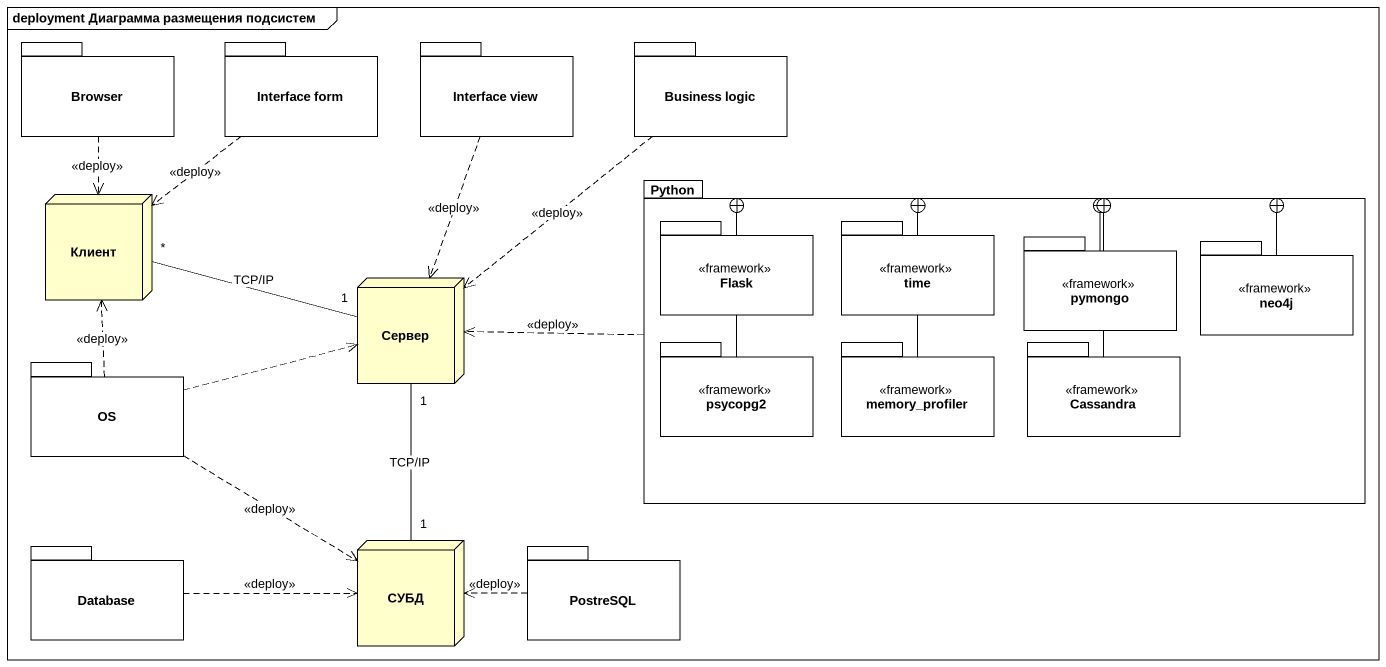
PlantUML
@startuml
mainframe deployment Диаграмма размещения подсистем
package Browser {
}
package "Interface form" as Interface_form {
}
package "Interface view" as Interface_view {
}
package "Business logic" as Business_logic {
}
node Клиент
package Python {
  package Flask <<framework>> {
  }
  package time <<framework>> {
  }
  package pymongo <<framework>> {
  }
  package neo4j <<framework>> {
  }
  package psycopg2 <<framework>> {
  }
  package memory_profiler <<framework>> {
  }
  package Cassandra <<framework>> {
  }
}
node Сервер
package OS {
}
package "Database" as Database_ {
}
node СУБД
package PostreSQL {
}
Browser ..> Клиент : <<deploy>>
Interface_form ..> Клиент : <<deploy>>
Interface_view ..> Сервер : <<deploy>>
Business_logic ..> Сервер : <<deploy>>
Клиент "*" -right- "1" Сервер : TCP/IP
Python .left.> Сервер : <<deploy>>
Flask -right-+ Python
time --+ Python
Сервер "1" -- "1" СУБД : TCP/IP
pymongo --+ Python
neo4j -left-+ Python
OS .up.> Клиент : <<deploy>>
OS .right.> Сервер
OS ..> СУБД : <<deploy>>
psycopg2 -right-+ Python
memory_profiler -right-+ Python
Cassandra -left-+ Python
Database_ .right.> СУБД : <<deploy>>
PostreSQL .left.> СУБД : <<deploy>>
@enduml
